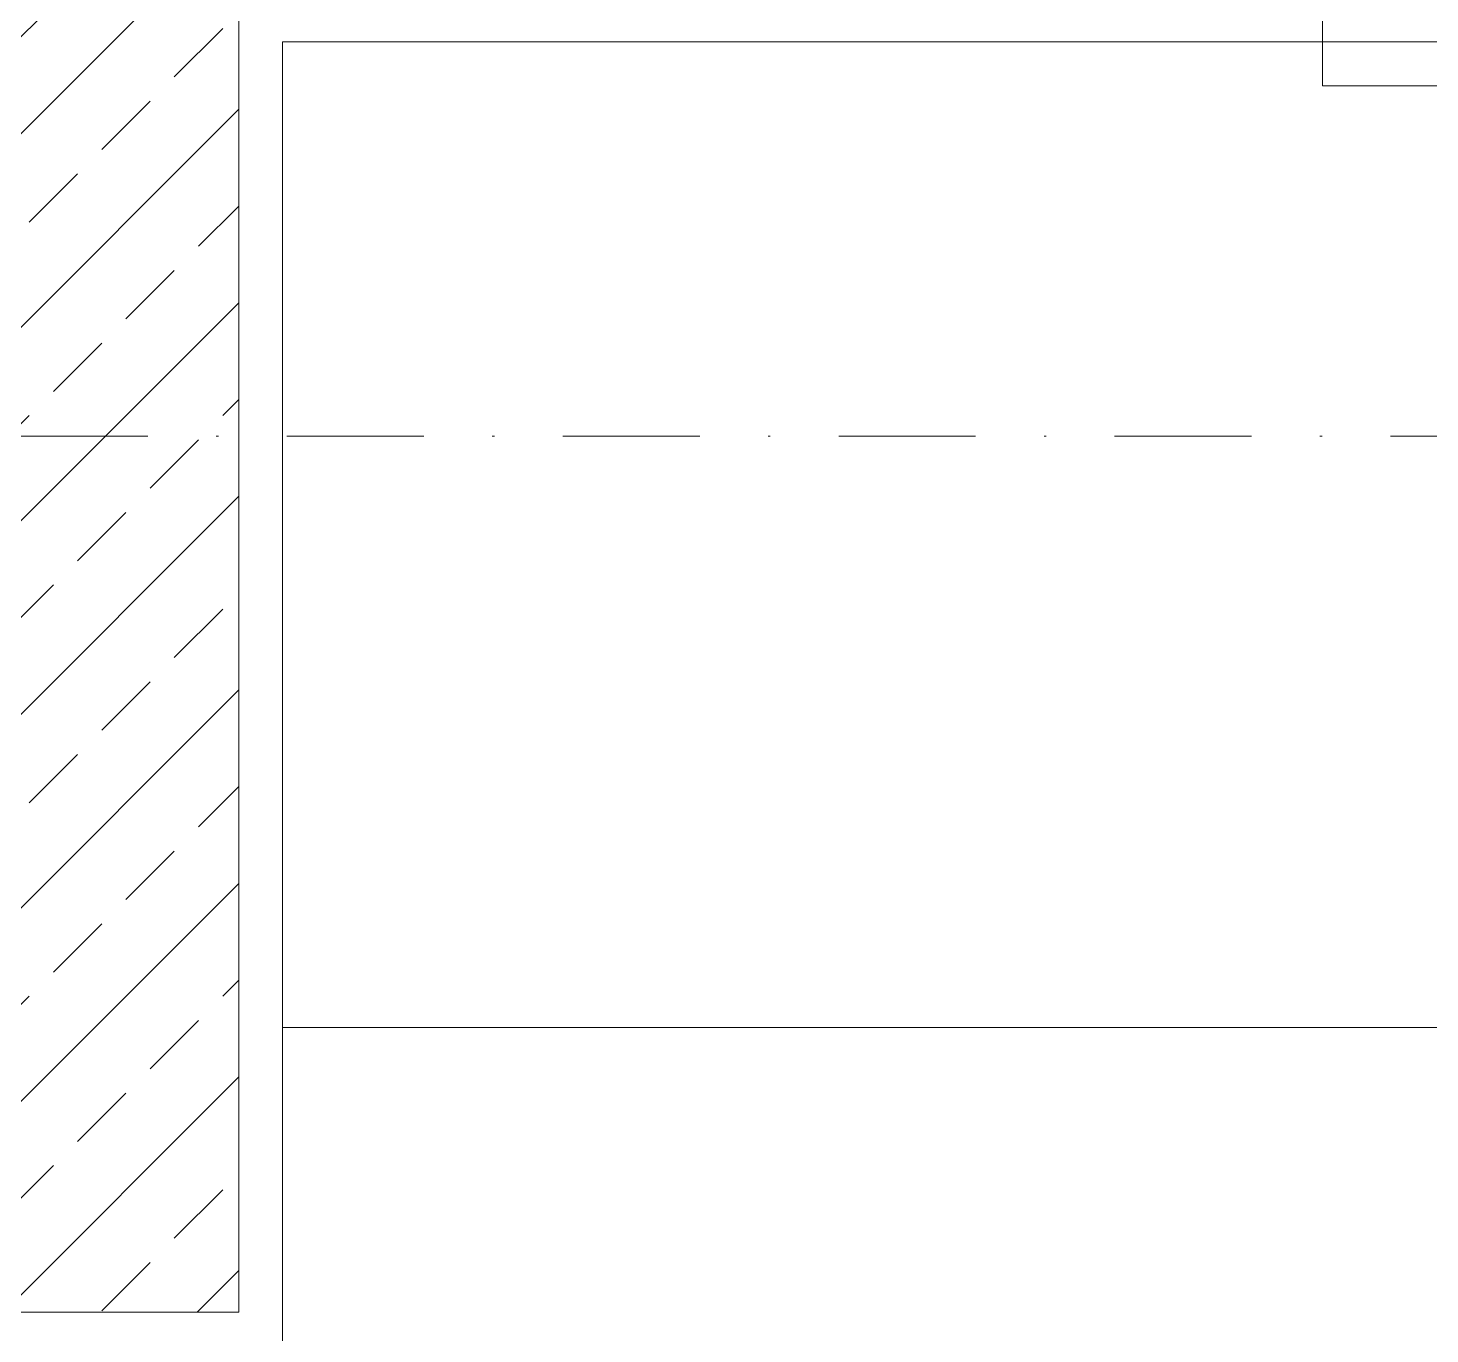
# Model space of a CAD drawing. Extents: x -1701 to 23780, y -363 to 7742.
# Drawn here: x 9297.9 to 9361.9, y 2744 to 2803.6 of the extents above; entities that cross this region are included whole.
import ezdxf

# ---------------------------------------------------------------- set-up
doc = ezdxf.new("R2010")
doc.units = 0
doc.header["$LTSCALE"] = 25
doc.header["$MEASUREMENT"] = 0
doc.linetypes.add('Audi$0$DASHDOT2', pattern=[0.5, 0.25, -0.125, 0, -0.125])
doc.layers.get('0').update_dxf_attribs({"color": 9, "lineweight": 9})
for name, color, linetype, lineweight in [('Audi$0$01', 8, 'Continuous', 9), ('Audi$0$05', 8, 'Continuous', 9), ('Audi$0$06D', 8, 'Continuous', 9), ('Audi$0$09W', 8, 'Continuous', 9), ('Audi$0$14', 8, 'Continuous', 9), ('Audi$0$24', 8, 'Audi$0$DASHDOT2', 9), ('Audi$0$35', 8, 'Continuous', 9)]:
    doc.layers.add(name, color=color, linetype=linetype, lineweight=lineweight)

# ---------------------------------------------------------------- blocks, each defined once
blk = doc.blocks.new('Audi$0$Group-41-1')
for p, q in [((384804.56453, 69162.035), (384804.56453, 69161.585)), ((384805.17787, 69162.035), (384804.56453, 69162.035)), ((384805.17787, 69161.585), (384805.17787, 69162.035)), ((384804.56453, 69161.585), (384805.17787, 69161.585))]:
    blk.add_line(p, q)
at = {"flags": 128}
blk.add_lwpolyline([(384804.56453, 69162.035), (384805.17787, 69162.035), (384805.17787, 69161.585), (384804.56453, 69161.585)], close=True, dxfattribs=at)
blk = doc.blocks.new('Audi$0$Group-42-1')
at = {"layer": 'Audi$0$05', "color": 7}
blk.add_blockref('Audi$0$Group-41-1', (0, 0), dxfattribs=at)
blk = doc.blocks.new('Audi$0$fsdfsfsfsfd')
at = {"layer": 'Audi$0$06D', "elevation": 0}
blk.add_lwpolyline([(52591.75, -74474.977), (52589.75, -74474.977), (52589.75, -74595.977), (52591.75, -74595.977)], dxfattribs=at)
blk = doc.blocks.new('Audi$0$p-kolon_80x80')
at = {"layer": 'Audi$0$09W'}
h = blk.add_hatch(dxfattribs=at)
h.set_pattern_fill('ANSI33', color=256, scale=25, style=0)
h.set_pattern_definition([(45, (-1222.5, -385), (-4.419417, 4.419417), []), (45, (-1218.0806, -385), (-4.419417, 4.419417), [3.125, -1.5625])])
h.paths.add_polyline_path([(-40, -40), (40, -40), (40, 40), (-40, 40)])
blk.add_lwpolyline([(-40, -40), (40, -40), (40, 40), (-40, 40)], close=True)
blk = doc.blocks.new('Audi')
at = {"layer": 'Audi$0$14'}
blk.add_lwpolyline([(9103, 2819.3), (9103, 2803), (9225.5, 2803), (9225.5, 2743), (9309.5, 2743), (9309.5, 2803), (9357, 2803), (9357, 2819.3)], dxfattribs=at)
at = {"layer": 'Audi$0$24'}
blk.add_lwpolyline([(6827.5, 2785), (11027.5, 2785)], dxfattribs=at)
at = {"layer": 'Audi$0$35'}
blk.add_lwpolyline([(9235.5, 2743), (9235.5, 2447), (9309.5, 2447), (9309.5, 2363), (9925.5, 2363), (9925.5, 2447), (9990.5, 2447), (9990.5, 2743), (9925.5, 2743), (9925.5, 2803), (9309.5, 2803), (9309.5, 2743)], close=True, dxfattribs=at)
at = {"rotation": 90}
blk.add_blockref('Audi$0$fsdfsfsfsfd', (-65117.977, -49788.75), dxfattribs=at)
at = {"layer": 'Audi$0$01'}
blk.add_blockref('Audi$0$p-kolon_80x80', (9267.5, 2785), dxfattribs=at)
at = {"layer": 'Audi$0$05', "color": 7, "xscale": 100, "yscale": 100, "zscale": 100, "rotation": 180}
blk.add_blockref('Audi$0$Group-42-1', (38489827.287, 6918961.5), dxfattribs=at)

msp = doc.modelspace()

# ---------------------------------------------------------------- block references
at = {"color": 6}
msp.add_blockref('Audi', (0, 0), dxfattribs=at)

doc.saveas('drawing.dxf')
